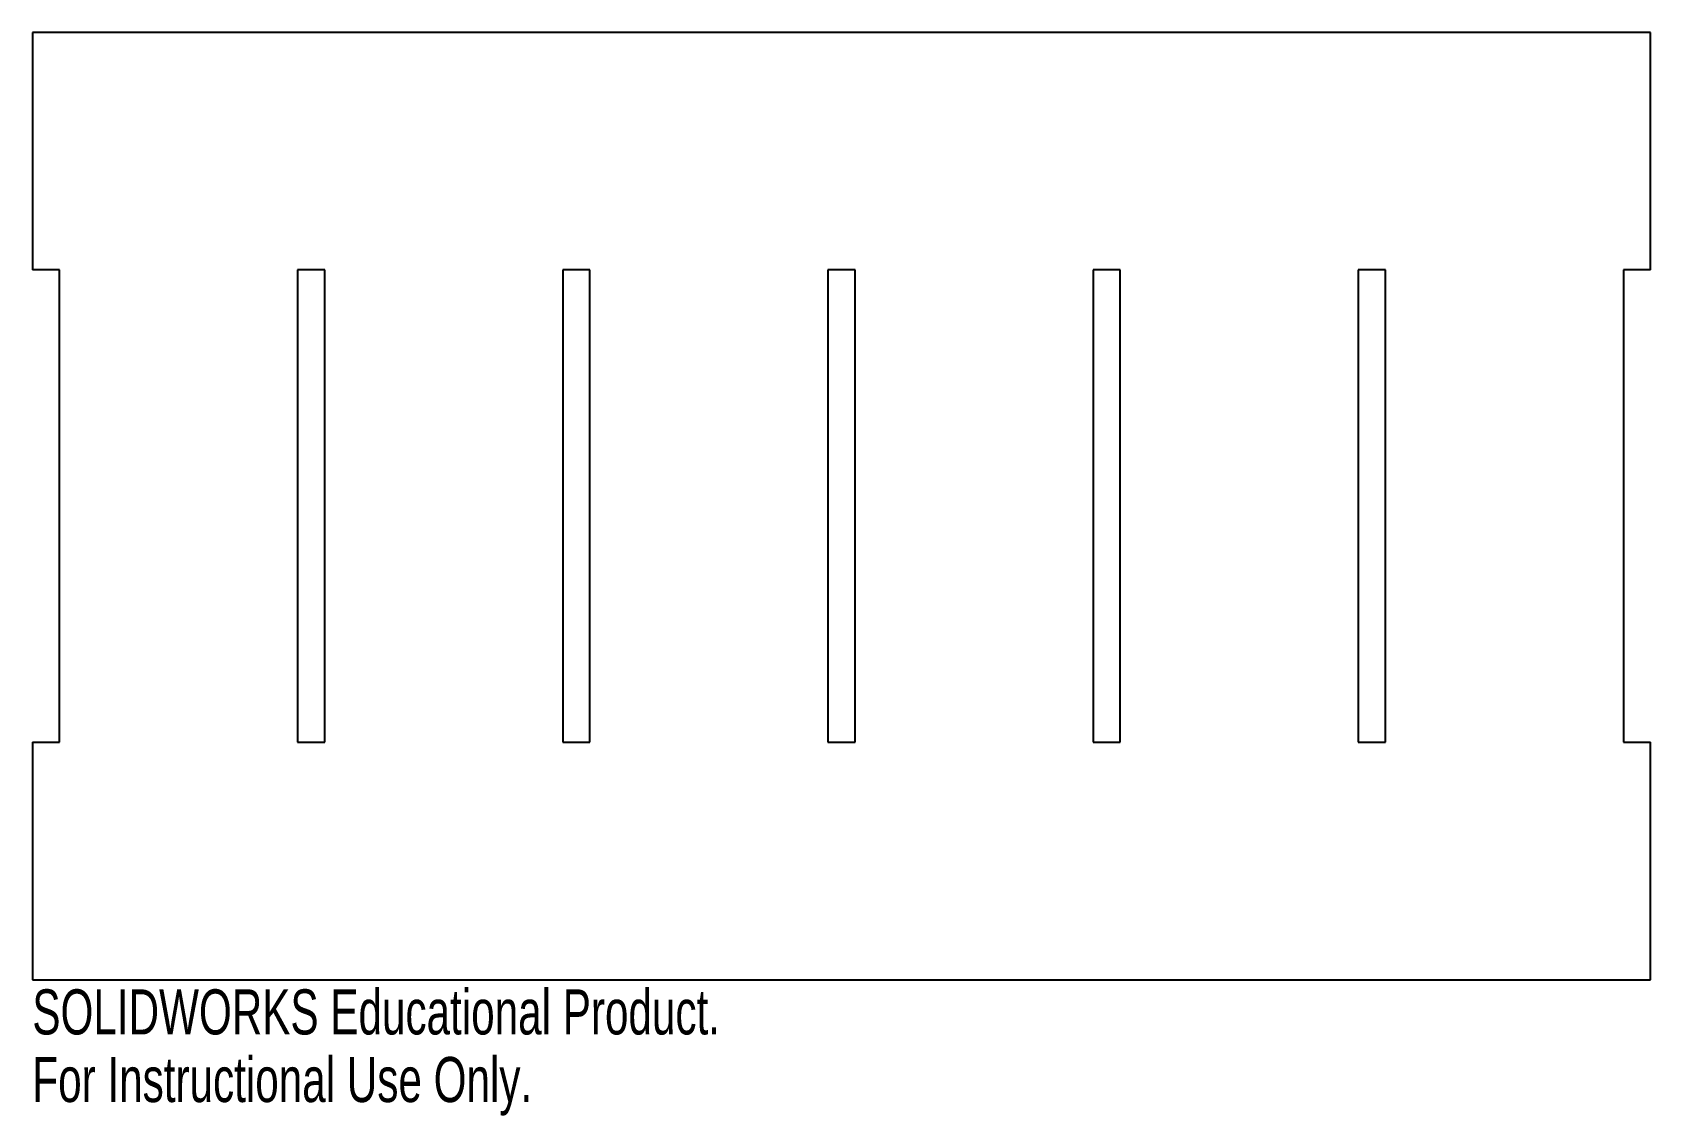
# Model space of a CAD drawing. Header units: millimetres. Extents: x 0 to 173, y -15 to 102.
import ezdxf

# ---------------------------------------------------------------- set-up
doc = ezdxf.new("R2010")
doc.units = ezdxf.units.MM
doc.styles.add('SLDTEXTSTYLE0', font='TXT', dxfattribs={"width": 0.7})

msp = doc.modelspace()

# ---------------------------------------------------------------- linework, layer by layer
at = {"color": 7, "linetype": 'Continuous', "lineweight": 25}
for p, q in [((173.4, 101.6), (0, 101.6)), ((0, 101.6), (0, 76.12)), ((173.4, 76.12), (173.4, 101.6)), ((2.92, 76.12), (0, 76.12)), ((2.92, 25.48), (2.92, 76.12)), ((31.33, 76.12), (28.41, 76.12)), ((28.41, 76.12), (28.41, 25.48)), ((31.33, 25.48), (31.33, 76.12)), ((59.75, 76.12), (56.83, 76.12)), ((56.83, 76.12), (56.83, 25.48)), ((59.75, 25.48), (59.75, 76.12)), ((88.16, 76.12), (85.24, 76.12)), ((85.24, 76.12), (85.24, 25.48)), ((88.16, 25.48), (88.16, 76.12)), ((116.57, 76.12), (113.65, 76.12)), ((113.65, 76.12), (113.65, 25.48)), ((116.57, 25.48), (116.57, 76.12)), ((144.99, 76.12), (142.07, 76.12)), ((142.07, 76.12), (142.07, 25.48)), ((144.99, 25.48), (144.99, 76.12)), ((170.48, 76.12), (170.48, 25.48)), ((173.4, 76.12), (170.48, 76.12)), ((0, 25.48), (2.92, 25.48)), ((0, 25.48), (0, 0)), ((28.41, 25.48), (31.33, 25.48)), ((56.83, 25.48), (59.75, 25.48)), ((85.24, 25.48), (88.16, 25.48)), ((113.65, 25.48), (116.57, 25.48)), ((142.07, 25.48), (144.99, 25.48)), ((170.48, 25.48), (173.4, 25.48)), ((173.4, 0), (173.4, 25.48)), ((0, 0), (173.4, 0))]:
    msp.add_line(p, q, dxfattribs=at)

# ---------------------------------------------------------------- texts
at = {"color": 7, "linetype": 'Continuous', "char_height": 4.8336, "attachment_point": 1, "style": 'SLDTEXTSTYLE0'}
for s, insert in [('SOLIDWORKS Educational Product.', (0, -1.02)), ('For Instructional Use Only.', (0, -8.27))]:
    msp.add_mtext(s, dxfattribs=dict(at, insert=insert))

doc.saveas('drawing.dxf')
